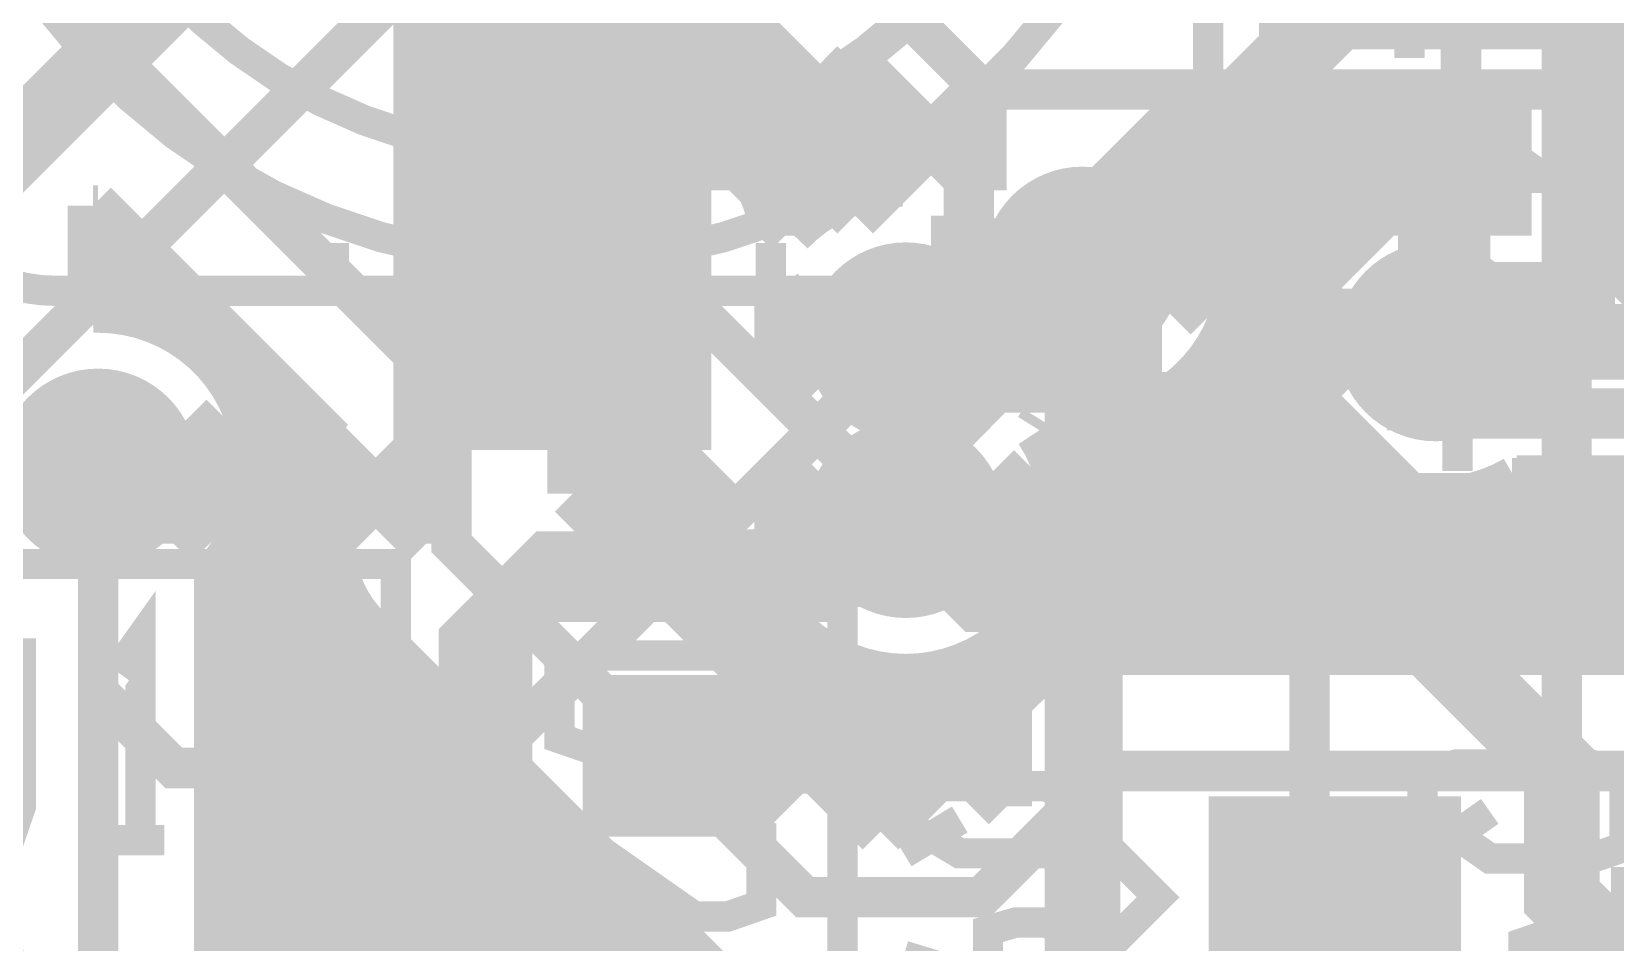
# Model space of a CAD drawing. Extents: x -10 to 131, y -93 to 209.
# Drawn here: x 100.88 to 108.85, y 2.31 to 6.89 of the extents above; entities that cross this region are included whole.
import ezdxf

# ---------------------------------------------------------------- set-up
doc = ezdxf.new("R2010")
doc.units = 0
doc.header["$MEASUREMENT"] = 0
doc.layers.get('0').update_dxf_attribs({"linetype": 'CONTINUOUS'})
for name, color, linetype in [('22-303-0_ASB', 7, 'CONTINUOUS'), ('22-303-0_AST', 7, 'CONTINUOUS'), ('22-303-0_BOT', 2, 'CONTINUOUS'), ('22-303-0_DRD', 6, 'CONTINUOUS'), ('22-303-0_DRL', 1, 'CONTINUOUS'), ('22-303-0_GND', 3, 'CONTINUOUS'), ('22-303-0_IN1', 10, 'CONTINUOUS'), ('22-303-0_SMT', 9, 'CONTINUOUS'), ('22-303-0_SPT', 11, 'CONTINUOUS'), ('22-303-0_SSB', 13, 'CONTINUOUS'), ('22-303-0_SST', 8, 'CONTINUOUS'), ('22-303-0_TOP', 15, 'CONTINUOUS'), ('THRUHOLE_TAP', 2, 'CONTINUOUS')]:
    doc.layers.add(name, color=color, linetype=linetype)

# ---------------------------------------------------------------- blocks, each defined once
blk = doc.blocks.new('ROUND_70')
at = {"const_width": 0.29972}
blk.add_lwpolyline([(-0.14986, 0, 1), (0.14986, 0, 1)], format="xyb", close=True, dxfattribs=at)
blk = doc.blocks.new('ROUND_75')
at = {"const_width": 0.29972}
blk.add_lwpolyline([(-0.14986, 0, 1), (0.14986, 0, 1)], format="xyb", close=True, dxfattribs=at)
blk = doc.blocks.new('ROUND_117')
at = {"const_width": 0.10033}
blk.add_lwpolyline([(-0.050164, 0, 1), (0.050164, 0, 1)], format="xyb", close=True, dxfattribs=at)
blk = doc.blocks.new('ROUND_100')
at = {"const_width": 0.50038}
blk.add_lwpolyline([(-0.25019, 0, 1), (0.25019, 0, 1)], format="xyb", close=True, dxfattribs=at)
blk = doc.blocks.new('ROUND_101')
at = {"const_width": 0.0635}
blk.add_lwpolyline([(-0.03175, 0, 1), (0.03175, 0, 1)], format="xyb", close=True, dxfattribs=at)
blk = doc.blocks.new('RECTANGLE_3')
blk.add_solid([(0.4826, 0.4064), (0.4826, -0.4064), (-0.4826, 0.4064), (-0.4826, -0.4064)])
blk = doc.blocks.new('RECTANGLE_7')
blk.add_solid([(0.8001, 1.6002), (0.8001, -1.6002), (-0.8001, 1.6002), (-0.8001, -1.6002)])
blk = doc.blocks.new('RECTANGLE_17')
blk.add_solid([(0.635, 0.508), (0.635, -0.508), (-0.635, 0.508), (-0.635, -0.508)])
blk = doc.blocks.new('RECTANGLE_53')
blk.add_solid([(0.29972, 0.19939), (0.29972, -0.19939), (-0.29972, 0.19939), (-0.29972, -0.19939)])
blk = doc.blocks.new('ROUND_108')
at = {"const_width": 0.10033}
blk.add_lwpolyline([(-0.050164, 0, 1), (0.050164, 0, 1)], format="xyb", close=True, dxfattribs=at)

msp = doc.modelspace()

# ---------------------------------------------------------------- linework, layer by layer
at = {"layer": '22-303-0_ASB', "const_width": 0.254}
for points in [[(106.44632, 6.24332), (106.44632, 4.97332), (106.2355, 5.18668), (106.02468, 5.60832), (105.81132, 5.18668), (105.6005, 4.97332), (105.6005, 6.24332)], [(107.27182, 6.24332), (107.48518, 6.24332), (107.48518, 6.0325), (107.27182, 6.0325), (107.27182, 6.24332)], [(108.09732, 6.24332), (108.09732, 4.97332), (108.94568, 4.97332)], [(108.73232, 5.60832), (108.09732, 5.60832)]]:
    msp.add_lwpolyline(points, dxfattribs=at)
at = {"layer": '22-303-0_AST', "const_width": 0.1524}
for points in [[(106.80446, 9.98982), (106.80446, 7.79018), (106.80446, 6.39064)], [(108.7755, 5.5245), (108.7755, 8.4455), (107.1372, 8.4455), (107.1372, 5.5245), (108.7755, 5.5245)], [(107.81792, 6.76148), (107.81792, 7.23646), (108.49356, 6.9977), (108.49356, 6.88086), (107.47756, 6.88086)], [(103.505, 5.7404), (103.505, 6.24078)], [(107.47756, 6.04266), (107.47756, 6.27888)], [(107.47756, 6.1595), (108.49356, 6.1595), (108.32592, 6.27888)], [(103.17988, 5.59054), (103.17988, 5.24002), (103.83012, 5.24002), (103.83012, 5.59054), (103.17988, 5.59054), (102.40518, 5.59054), (102.40518, 5.83184)], [(104.60482, 5.59054), (104.60482, 5.83184)], [(101.00564, 5.59054), (102.40518, 5.59054)], [(106.00436, 5.59054), (104.60482, 5.59054), (103.83012, 5.59054)], [(110.871, 0.508), (106.299, 0.508), (106.299, 2.286), (106.553, 2.54), (106.299, 2.794), (106.299, 4.572), (110.871, 4.572), (110.871, 0.508)], [(102.7176, 2.159), (102.7176, 4.2164), (99.949, 4.2164), (99.949, 2.159), (102.7176, 2.159)], [(101.43236, 2.82702), (101.43236, 3.84302), (101.31298, 3.67538)], [(104.9655, 1.0795), (104.9655, 4.0005), (103.3272, 4.0005), (103.3272, 1.0795), (104.9655, 1.0795)], [(100.83038, 3.84302), (100.83038, 2.9972), (100.77196, 2.82702), (100.41636, 2.82702), (100.35794, 2.9972), (100.35794, 3.84302)], [(102.38994, 2.82702), (101.91496, 2.82702), (102.38994, 3.5052), (102.38994, 3.67538), (102.32898, 3.84302), (101.97338, 3.84302), (101.91496, 3.67538)], [(103.71074, 3.28168), (103.54056, 3.3401), (103.54056, 3.6957), (103.71074, 3.75666), (104.38892, 3.75666), (104.55656, 3.6957), (104.55656, 3.3401), (104.38892, 3.28168)], [(108.05414, 3.20802), (107.88396, 3.1496), (107.88396, 2.91338), (108.05414, 2.85242), (108.22178, 2.73558), (108.72978, 2.73558), (108.89996, 2.794), (108.89996, 3.1496), (108.72978, 3.20802), (108.05414, 3.20802)], [(103.54056, 2.44348), (103.54056, 2.91846), (104.21874, 2.44348), (104.38892, 2.44348), (104.55656, 2.5019), (104.55656, 2.8575), (104.38892, 2.91846)], [(108.22178, 2.9718), (107.88396, 2.73558)], [(101.55174, 2.82702), (101.31298, 2.82702)], [(108.39196, 1.9558), (108.39196, 2.3114), (108.56214, 2.36982), (108.72978, 2.36982), (108.89996, 2.3114), (108.89996, 1.9558), (108.72978, 1.89738), (108.56214, 1.89738), (107.88396, 2.1336)]]:
    msp.add_lwpolyline(points, dxfattribs=at)
for points in [[(100.3554, 8.89, 0.4142136), (103.505, 5.7404)], [(100.88626, 8.89, 0.4142136), (103.505, 6.27126)], [(103.505, 6.27126, 0.4142136), (106.12374, 8.89)], [(103.505, 5.7404, 0.4142136), (106.6546, 8.89)], [(103.505, 6.24078, 0.4142136), (106.15422, 8.89)], [(100.20554, 6.39064, 0.4142136), (101.00564, 5.59054)], [(106.00436, 5.59054, 0.4142136), (106.80446, 6.39064)]]:
    msp.add_lwpolyline(points, format="xyb", dxfattribs=at)
at = {"layer": '22-303-0_BOT'}
for points, const_width in [([(76.454, 12.319), (82.042, 12.319), (83.947, 10.414), (85.852, 10.414), (86.233, 10.033), (86.233, 8.509), (88.773, 5.969), (89.408, 5.969), (89.535, 5.842), (96.901, 5.842), (97.663, 6.604), (97.663, 6.985), (98.552, 7.874), (100.203, 7.874), (102.997, 5.08), (102.997, 4.318), (104.775, 2.54), (105.664, 2.54), (106.299, 3.175), (115.062, 3.175), (115.57, 3.683), (115.57, 11.176)], 0.2032), ([(89.281, 8.128), (89.535, 8.128), (93.218, 11.811), (98.044, 11.811), (104.013, 5.842), (104.013, 5.715), (105.283, 4.445)], 0.2032), ([(102.108, 9.652), (102.616, 9.652), (105.664, 6.604), (112.776, 6.604), (113.284, 7.112), (113.284, 9.525), (113.43894, 9.67994), (113.48974, 9.67994)], 0.2032), ([(101.81844, 8.89762), (104.43718, 6.27888)], 0.254), ([(102.47376, 8.93064), (105.22712, 6.17982)], 0.254), ([(101.219, 4.699), (101.219, 0.381), (100.838, 0), (99.06, 0), (98.425, 0.635), (96.139, 0.635), (95.885, 0.381), (87.757, 0.381), (84.836, 3.302), (84.3915, 3.302), (84.328, 3.2385), (84.201, 3.2385), (83.1215, 2.159), (78.613, 2.159), (77.724, 3.048), (76.454, 3.048), (75.946, 2.54), (75.438, 2.54), (75.057, 2.921), (75.057, 6.477), (72.644, 8.89), (69.85, 8.89)], 0.2032), ([(103.8352, 7.5692), (103.8352, 6.88086)], 0.254), ([(104.0638, 7.3406), (104.0638, 6.65226)], 0.254), ([(104.2924, 7.112), (104.2924, 6.42366)], 0.254), ([(104.4956, 6.9088), (103.80726, 6.9088)], 0.254), ([(104.521, 6.8834), (104.521, 6.17728)], 0.254), ([(104.7242, 6.6802), (104.03586, 6.6802)], 0.254), ([(104.7496, 6.6548), (104.7496, 5.94106)], 0.254), ([(104.9528, 6.4516), (104.26446, 6.4516)], 0.254), ([(104.9782, 6.4262), (104.9782, 6.08076)], 0.254), ([(105.1814, 6.223), (104.48798, 6.223)], 0.254), ([(105.2068, 6.1976), (105.2068, 6.13664)], 0.254), ([(105.2322, 6.1722), (105.26513, 6.14161)], 0.254), ([(105.2322, 6.1722), (105.26513, 6.14161)], 0.254), ([(101.1936, 6.0198), (102.3874, 4.826)], 0.254), ([(101.1936, 6.0198), (101.1936, 5.50672)], 0.254), ([(107.95, 5.334), (110.363, 5.334), (110.998, 5.969)], 0.381), ([(101.219, 5.9944), (101.1936, 5.9944)], 0.254), ([(104.81818, 5.9944), (104.60228, 5.9944)], 0.254), ([(104.60482, 5.98424), (104.6988, 5.89026)], 0.254), ([(107.48518, 5.9944), (106.92892, 5.9944)], 0.254), ([(107.48518, 5.9944), (106.92892, 5.9944)], 0.254), ([(107.0356, 5.9944), (107.0356, 3.7846)], 0.254), ([(107.2642, 5.9944), (107.2642, 5.76072)], 0.254), ([(101.3206, 5.8928), (101.3206, 5.4991)], 0.254), ([(101.4476, 5.7658), (101.1936, 5.7658)], 0.254), ([(107.26674, 5.7658), (106.97718, 5.7658)], 0.254), ([(101.5492, 5.6642), (101.5492, 5.4356)], 0.254), ([(101.6762, 5.5372), (101.1936, 5.5372)], 0.254), ([(107.16768, 5.5372), (106.9594, 5.5372)], 0.254), ([(101.219, 5.50672), (101.19361, 5.50632)], 0.254), ([(101.7778, 5.4356), (101.7778, 5.28066)], 0.254), ([(101.9048, 5.3086), (101.74732, 5.3086)], 0.254), ([(107.14228, 5.3086), (106.8705, 5.3086)], 0.254), ([(103.5812, 5.2832), (104.47782, 4.38912)], 0.254), ([(103.6066, 5.2578), (103.6066, 5.08)], 0.254), ([(106.807, 5.21462), (106.807, 3.7846)], 0.254), ([(102.0064, 5.207), (102.0064, 4.87934)], 0.254), ([(102.1334, 5.08), (101.9302, 5.08)], 0.254), ([(103.6066, 5.08), (103.6066, 4.56946)], 0.254), ([(103.7844, 5.08), (103.6066, 5.08)], 0.254), ([(107.18292, 5.08), (106.66984, 5.08)], 0.254), ([(102.235, 4.9784), (102.235, 1.06172)], 0.254), ([(103.8352, 5.0292), (103.8352, 4.34086)], 0.254), ([(106.5784, 5.0165), (106.5784, 3.7846)], 0.254), ([(105.9561, 4.8895), (105.98131, 4.93025)], 0.254), ([(106.1212, 4.90728), (106.1212, 3.75666)], 0.254), ([(106.3498, 4.9276), (106.3498, 3.7846)], 0.254), ([(107.2642, 4.90728), (107.2642, 3.7846)], 0.254), ([(102.362, 4.8514), (102.01148, 4.8514)], 0.254), ([(102.3874, 4.826), (102.3874, 4.318)], 0.254), ([(104.013, 4.8514), (103.6066, 4.8514)], 0.254), ([(107.3023, 4.8514), (105.9815, 4.8514)], 0.254), ([(104.0638, 4.8006), (104.0638, 4.11226)], 0.254), ([(107.4928, 4.66852), (107.4928, 3.7846)], 0.254), ([(102.3874, 4.6228), (102.02164, 4.6228)], 0.254), ([(104.2416, 4.6228), (103.6066, 4.6228)], 0.254), ([(107.56646, 4.6228), (106.0704, 4.6228)], 0.254), ([(114.9604, 4.6228), (108.33354, 4.6228)], 0.254), ([(110.363, 4.6355), (108.3564, 4.6355)], 0.254), ([(108.4072, 4.6355), (108.4072, 3.7846)], 0.254), ([(108.6358, 4.6355), (108.6358, 3.7846)], 0.254), ([(108.8644, 4.6355), (108.8644, 3.7846)], 0.254), ([(102.0064, 4.51866), (102.0064, 1.0287)], 0.254), ([(103.6066, 4.56946), (105.02646, 3.1496)], 0.254), ([(104.2924, 4.572), (104.2924, 3.88366)], 0.254), ([(107.7214, 4.5593), (107.7214, 3.7846)], 0.254), ([(107.95, 4.52628), (107.95, 3.7846)], 0.254), ([(108.1786, 4.5593), (108.1786, 3.7846)], 0.254), ([(102.3874, 4.3942), (101.96576, 4.3942)], 0.254), ([(104.4702, 4.3942), (103.78186, 4.3942)], 0.254), ([(114.9604, 4.3942), (106.08818, 4.3942)], 0.254), ([(101.8286, 4.16814), (101.8286, 0.9525)], 0.254), ([(102.40518, 4.1656), (101.8286, 4.1656)], 0.254), ([(104.52354, 4.1656), (104.01046, 4.1656)], 0.254), ([(104.521, 4.17576), (104.521, 3.65506)], 0.254), ([(114.9604, 4.1656), (106.03992, 4.1656)], 0.254), ([(102.4636, 4.02336), (102.4636, 1.0287)], 0.254), ([(102.51948, 3.937), (101.8286, 3.937)], 0.254), ([(104.65562, 3.937), (104.23906, 3.937)], 0.254), ([(114.9604, 3.937), (105.91038, 3.937)], 0.254), ([(102.5652, 3.8862), (104.33812, 2.11582)], 0.254), ([(105.8926, 3.91414), (105.8926, 3.62966)], 0.254), ([(104.7496, 3.83794), (104.7496, 3.42646)], 0.254), ([(114.808, 3.7846), (106.299, 3.7846)], 0.254), ([(102.743, 3.7084), (101.8286, 3.7084)], 0.254), ([(102.6922, 3.7592), (102.6922, 0.91948)], 0.254), ([(104.95026, 3.7084), (104.46766, 3.7084)], 0.254), ([(106.00436, 3.7084), (105.6132, 3.7084)], 0.254), ([(105.664, 3.73126), (105.664, 3.40106)], 0.254), ([(104.9782, 3.6957), (104.9782, 3.19786)], 0.254), ([(105.2068, 3.63982), (105.2068, 3.1496)], 0.254), ([(105.4354, 3.65252), (105.4354, 3.17246)], 0.254), ([(105.8672, 3.6068), (105.41, 3.1496)], 0.254), ([(102.9716, 3.4798), (101.8286, 3.4798)], 0.254), ([(102.9208, 3.5306), (102.9208, 0.68072)], 0.254), ([(105.7402, 3.4798), (104.69626, 3.4798)], 0.254), ([(103.1494, 3.302), (103.1494, -2.5908)], 0.254), ([(103.2002, 3.2512), (101.8286, 3.2512)], 0.254), ([(105.5116, 3.2512), (104.92486, 3.2512)], 0.254), ([(105.41, 3.1496), (105.02646, 3.1496)], 0.254), ([(103.378, 3.0734), (103.378, -1.9304)], 0.254), ([(103.4288, 3.0226), (101.8286, 3.0226)], 0.254), ([(103.6066, 2.8448), (103.6066, -1.5621)], 0.254), ([(103.6574, 2.794), (101.8286, 2.794)], 0.254), ([(103.8352, 2.6162), (103.8352, -1.33858)], 0.254), ([(103.886, 2.5654), (101.8286, 2.5654)], 0.254), ([(114.73434, 2.5654), (108.83138, 2.5654)], 0.254), ([(114.73434, 2.5654), (108.83138, 2.5654)], 0.254), ([(108.87456, 2.5273), (108.83207, 2.56622)], 0.254), ([(108.87456, 2.5273), (108.83207, 2.56622)], 0.254), ([(108.8644, 2.5654), (108.8644, 2.53746)], 0.254), ([(114.69624, 2.5273), (108.87456, 2.5273)], 0.254), ([(104.0638, 2.3876), (104.0638, -1.19126)], 0.254), ([(104.1146, 2.3368), (101.8286, 2.3368)], 0.254)]:
    msp.add_lwpolyline(points, dxfattribs=dict(at, const_width=const_width))
at = {"layer": '22-303-0_BOT', "const_width": 0.254}
for points in [[(104.60482, 5.98424, 0.138253), (104.4434, 6.2724)], [(104.60482, 5.98424, 0.138253), (104.4434, 6.2724)], [(105.26522, 6.14172, 0.1995589), (104.6979, 5.89112)], [(106.97972, 5.715, 0.088634), (106.92974, 5.9947)], [(107.48518, 5.9944, 0.2440527), (107.14242, 5.334)], [(106.172, 4.90728, 0.4142136), (106.97972, 5.715)], [(102.02672, 4.699, 0.4142136), (101.219, 5.50672)], [(103.6066, 5.08, 0.0932622), (103.56491, 5.30156)], [(103.6066, 5.08, 0.0932622), (103.56491, 5.30156)], [(107.14228, 5.334, 0.4142136), (107.95, 4.52628)], [(105.9815, 4.93014, 0.0595989), (106.172, 4.90735)], [(106.09072, 4.445, 0.1469529), (105.95701, 4.8901)], [(101.8286, 4.16814, 0.1810567), (102.02735, 4.699)], [(107.95, 4.52628, 0.1325025), (108.3562, 4.63585)], [(105.283, 3.63728, 0.4142136), (106.09072, 4.445)], [(104.47782, 4.38912, 0.3940623), (105.283, 3.63728)], [(102.3874, 4.318, 0.1989124), (102.56595, 3.88695)], [(106.299, 3.7846, 0.198913), (105.86795, 3.60605)], [(106.299, 3.7846, 0.198913), (105.86795, 3.60605)]]:
    msp.add_lwpolyline(points, format="xyb", dxfattribs=at)
at = {"layer": '22-303-0_DRD', "const_width": 0.254}
for points in [[(104.394, 6.096), (105.029, 6.731)], [(105.029, 6.731), (105.664, 6.096)], [(104.394, 6.604), (104.394, 6.096)], [(105.029, 5.969), (104.394, 6.604)], [(105.664, 6.604), (105.029, 5.969)], [(105.664, 6.096), (105.664, 6.604)], [(105.537, 5.461), (106.172, 6.096)], [(106.172, 6.096), (106.807, 5.461)], [(105.537, 5.969), (105.537, 5.461)], [(106.172, 5.334), (105.537, 5.969)], [(106.807, 5.969), (106.172, 5.334)], [(106.807, 5.461), (106.807, 5.969)], [(104.648, 5.08), (105.283, 5.715)], [(105.283, 5.715), (105.918, 5.08)], [(107.315, 5.08), (107.95, 5.715)], [(107.95, 5.715), (108.585, 5.08)], [(104.648, 5.588), (104.648, 5.08)], [(105.283, 4.953), (104.648, 5.588)], [(105.918, 5.588), (105.283, 4.953)], [(105.918, 5.08), (105.918, 5.588)], [(107.315, 5.588), (107.315, 5.08)], [(107.95, 4.953), (107.315, 5.588)], [(108.585, 5.588), (107.95, 4.953)], [(108.585, 5.08), (108.585, 5.588)], [(100.584, 4.445), (101.219, 5.08)], [(101.219, 5.08), (101.854, 4.445)], [(101.219, 4.318), (100.584, 4.953)], [(101.854, 4.953), (101.219, 4.318)], [(101.6, 4.318), (102.235, 4.953)], [(101.6, 4.318), (102.235, 4.953)], [(101.854, 4.445), (101.854, 4.953)], [(102.235, 4.953), (102.87, 4.318)], [(102.235, 4.953), (102.87, 4.318)], [(101.6, 4.826), (101.6, 4.318)], [(102.235, 4.191), (101.6, 4.826)], [(101.6, 4.826), (101.6, 4.318)], [(102.235, 4.191), (101.6, 4.826)], [(102.87, 4.826), (102.235, 4.191)], [(102.87, 4.826), (102.235, 4.191)], [(102.87, 4.318), (102.87, 4.826)], [(102.87, 4.318), (102.87, 4.826)], [(104.648, 4.191), (105.283, 4.826)], [(105.283, 4.826), (105.918, 4.191)], [(104.648, 4.699), (104.648, 4.191)], [(105.283, 4.064), (104.648, 4.699)], [(105.918, 4.699), (105.283, 4.064)], [(105.918, 4.191), (105.918, 4.699)], [(104.521, 2.9972), (105.156, 3.6322)], [(104.521, 2.9972), (105.156, 3.6322)], [(104.521, 2.9972), (105.156, 3.6322)], [(105.156, 3.6322), (105.791, 2.9972)], [(105.156, 3.6322), (105.791, 2.9972)], [(105.156, 3.6322), (105.791, 2.9972)], [(104.521, 3.5052), (104.521, 2.9972)], [(105.156, 2.8702), (104.521, 3.5052)], [(104.521, 3.5052), (104.521, 2.9972)], [(105.156, 2.8702), (104.521, 3.5052)], [(104.521, 3.5052), (104.521, 2.9972)], [(105.156, 2.8702), (104.521, 3.5052)], [(105.791, 3.5052), (105.156, 2.8702)], [(105.791, 3.5052), (105.156, 2.8702)], [(105.791, 3.5052), (105.156, 2.8702)], [(105.791, 2.9972), (105.791, 3.5052)], [(105.791, 2.9972), (105.791, 3.5052)], [(105.791, 2.9972), (105.791, 3.5052)]]:
    msp.add_lwpolyline(points, dxfattribs=at)
at = {"layer": '22-303-0_IN1'}
for points, const_width in [([(74.93, -17.78), (74.93, -17.907), (79.883, -22.86), (101.346, -22.86), (105.283, -18.923), (105.283, -13.335), (111.506, -7.112), (111.506, -0.762), (108.585, 2.159), (108.585, 16.891), (107.315, 18.161), (107.315, 27.305), (108.585, 28.575), (108.585, 56.515)], 0.2032), ([(106.807, 54.61), (106.807, 17.907), (108.077, 16.637), (108.077, 6.35), (107.315, 5.588), (107.315, 1.143)], 0.2032), ([(106.172, -1.143), (106.172, 5.715), (107.569, 7.112), (107.569, 16.383), (104.521, 19.431), (104.521, 33.782), (103.505, 34.798), (103.505, 48.895)], 0.381), ([(101.981, -4.191), (101.219, -3.429), (101.219, 1.397), (100.584, 2.032), (100.584, 4.953), (102.743, 7.112), (102.743, 9.906), (101.981, 10.668), (101.981, 12.573), (101.854, 12.7), (101.854, 18.034), (102.235, 18.415), (102.235, 19.431)], 0.2032), ([(106.172, 5.715), (106.172, -1.143)], 0.381), ([(102.235, 0.254), (102.235, 2.286), (105.283, 5.334)], 0.2032)]:
    msp.add_lwpolyline(points, dxfattribs=dict(at, const_width=const_width))
at = {"layer": '22-303-0_SSB', "const_width": 0.254}
for points in [[(106.44632, 6.24332), (106.44632, 4.97332), (106.2355, 5.18668), (106.02468, 5.60832), (105.81132, 5.18668), (105.6005, 4.97332), (105.6005, 6.24332)], [(107.27182, 6.24332), (107.48518, 6.24332), (107.48518, 6.0325), (107.27182, 6.0325), (107.27182, 6.24332)], [(108.09732, 6.24332), (108.09732, 4.97332), (108.94568, 4.97332)], [(108.73232, 5.60832), (108.09732, 5.60832)]]:
    msp.add_lwpolyline(points, dxfattribs=at)
at = {"layer": '22-303-0_SST', "const_width": 0.1524}
for points in [[(106.80446, 9.98982), (106.80446, 7.79018), (106.80446, 6.39064)], [(108.7755, 5.5245), (108.7755, 8.4455), (107.1372, 8.4455), (107.1372, 5.5245), (108.7755, 5.5245)], [(103.505, 5.7404), (103.505, 6.24078)], [(103.17988, 5.59054), (103.17988, 5.24002), (103.83012, 5.24002), (103.83012, 5.59054), (103.17988, 5.59054), (102.40518, 5.59054), (102.40518, 5.83184)], [(104.60482, 5.59054), (104.60482, 5.83184)], [(108.65866, 4.68376), (108.65866, 5.53212), (108.57484, 5.38988)], [(101.00564, 5.59054), (102.40518, 5.59054)], [(106.00436, 5.59054), (104.60482, 5.59054), (103.83012, 5.59054)], [(107.11942, 5.10794), (107.37342, 5.10794), (107.45724, 5.24764), (107.45724, 5.38988), (107.37342, 5.53212), (107.11942, 5.53212), (107.11942, 4.68376)], [(108.14304, 4.9657), (107.80522, 4.9657), (107.97286, 5.53212), (108.05922, 5.53212), (108.05922, 4.68376)], [(107.33024, 5.10794), (107.45724, 4.68376)], [(108.74502, 4.68376), (108.57484, 4.68376)], [(110.871, 0.508), (110.871, 4.572), (106.299, 4.572), (106.299, 2.794), (106.553, 2.54), (106.299, 2.286), (106.299, 0.508), (110.871, 0.508)], [(102.7176, 2.159), (102.7176, 4.2164), (99.949, 4.2164), (99.949, 2.159), (102.7176, 2.159)], [(104.9655, 1.0795), (104.9655, 4.0005), (103.3272, 4.0005), (103.3272, 1.0795), (104.9655, 1.0795)], [(105.41508, 3.0988), (105.27284, 3.05816), (105.27284, 2.88798), (105.41508, 2.8448), (105.55478, 2.76098), (105.97896, 2.76098), (106.1212, 2.80416), (106.1212, 3.05816), (105.97896, 3.0988), (105.41508, 3.0988)], [(105.55478, 2.93116), (105.27284, 2.76098)], [(105.69702, 2.11836), (105.69702, 2.37236), (105.83672, 2.413), (105.97896, 2.413), (106.1212, 2.37236), (106.1212, 2.11836), (105.97896, 2.07518), (105.83672, 2.07518), (105.27284, 2.24536)]]:
    msp.add_lwpolyline(points, dxfattribs=at)
for points in [[(100.3554, 8.89, 0.4142136), (103.505, 5.7404)], [(100.88626, 8.89, 0.4142136), (103.505, 6.27126)], [(103.505, 6.27126, 0.4142136), (106.12374, 8.89)], [(103.505, 5.7404, 0.4142136), (106.6546, 8.89)], [(103.505, 6.24078, 0.4142136), (106.15422, 8.89)], [(100.20554, 6.39064, 0.4142136), (101.00564, 5.59054)], [(106.00436, 5.59054, 0.4142136), (106.80446, 6.39064)]]:
    msp.add_lwpolyline(points, format="xyb", dxfattribs=at)
at = {"layer": '22-303-0_TOP'}
for points, const_width in [([(107.95, 11.79576), (107.9246, 11.79576), (106.82224, 10.68324), (106.82224, 10.668), (105.04424, 8.89), (102.997, 8.89), (101.981, 7.874), (101.981, 7.493), (99.695, 5.207), (99.695, 5.20446), (98.82378, 5.20446)], 0.381), ([(112.522, 2.54), (112.522, 3.302), (110.617, 5.207), (109.474, 5.207), (108.839, 5.842), (108.839, 7.112), (108.2548, 7.6962), (107.95, 7.6962)], 0.381), ([(105.283, 5.334), (105.537, 5.08), (107.315, 5.08), (107.823, 4.572), (110.363, 4.572), (110.871, 4.064), (110.871, 2.032), (111.633, 1.27), (113.411, 1.27), (113.665, 1.524), (113.665, 6.477), (114.173, 6.985), (115.443, 6.985), (116.078, 7.62), (120.269, 7.62)], 0.2032), ([(103.505, 6.39064), (104.98836, 6.39064), (105.029, 6.35)], 0.381), ([(107.95, 6.2738), (106.7308, 6.2738), (106.172, 5.715)], 0.635), ([(107.95, 6.2738), (107.95, 5.334)], 0.381), ([(102.235, 3.19024), (101.6, 3.19024), (101.219, 3.57124), (101.219, 4.699)], 0.2032), ([(102.235, 4.572), (102.235, 3.84048)], 0.381), ([(102.235, 4.572), (102.235, 3.84048)], 0.381), ([(109.728, 1.524), (109.601, 1.524), (108.585, 2.54), (108.585, 3.175), (107.696, 4.064), (105.664, 4.064), (105.283, 4.445), (105.029, 4.191), (103.505, 4.191), (103.124, 3.81), (103.124, 2.921), (102.743, 2.54), (102.235, 2.54)], 0.381), ([(105.283, 4.445), (105.029, 4.191), (103.505, 4.191), (103.124, 3.81), (103.124, 2.921), (102.743, 2.54), (102.235, 2.54)], 0.381), ([(105.156, 3.2512), (104.14, 3.2512), (105.156, 3.2512)], 0.381), ([(104.14, 3.2512), (105.156, 3.2512)], 0.381), ([(100.43414, 2.54), (100.43414, 2.413), (100.94214, 1.905), (103.759, 1.905), (103.759, 1.8288), (104.14, 1.8288)], 0.381), ([(100.584, 0.635), (100.838, 0.889), (102.87, 0.889), (103.251, 0.508), (107.569, 0.508), (107.95, 0.889), (107.95, 2.032), (107.442, 2.54)], 0.2032)]:
    msp.add_lwpolyline(points, dxfattribs=dict(at, const_width=const_width))

# ---------------------------------------------------------------- block references
at = {"layer": '22-303-0_BOT'}
for name, p in [('ROUND_75', (105.029, 6.35)), ('ROUND_70', (106.172, 5.715)), ('ROUND_70', (105.283, 5.334)), ('ROUND_70', (107.95, 5.334)), ('ROUND_70', (101.219, 4.699)), ('ROUND_75', (102.235, 4.572)), ('ROUND_70', (105.283, 4.445)), ('ROUND_75', (105.156, 3.2512))]:
    msp.add_blockref(name, p, dxfattribs=at)
at = {"layer": '22-303-0_DRL'}
for p in [(105.029, 6.35), (106.172, 5.715), (105.283, 5.334), (107.95, 5.334), (101.219, 4.699), (102.235, 4.572), (105.283, 4.445), (105.156, 3.2512)]:
    msp.add_blockref('ROUND_117', p, dxfattribs=at)
at = {"layer": '22-303-0_GND'}
for name, p in [('ROUND_101', (105.029, 6.35)), ('ROUND_100', (106.172, 5.715)), ('ROUND_100', (105.283, 5.334)), ('ROUND_100', (107.95, 5.334)), ('ROUND_100', (101.219, 4.699)), ('ROUND_100', (105.283, 4.445)), ('ROUND_101', (102.235, 4.572)), ('ROUND_101', (105.156, 3.2512))]:
    msp.add_blockref(name, p, dxfattribs=at)
at = {"layer": '22-303-0_IN1'}
for name, p in [('ROUND_75', (105.029, 6.35)), ('ROUND_70', (106.172, 5.715)), ('ROUND_70', (105.283, 5.334)), ('ROUND_70', (107.95, 5.334)), ('ROUND_70', (101.219, 4.699)), ('ROUND_75', (102.235, 4.572)), ('ROUND_70', (105.283, 4.445)), ('ROUND_75', (105.156, 3.2512))]:
    msp.add_blockref(name, p, dxfattribs=at)
at = {"layer": '22-303-0_SMT'}
for name, p in [('RECTANGLE_7', (103.505, 6.39064)), ('RECTANGLE_3', (107.95, 6.2738)), ('RECTANGLE_53', (102.235, 3.84048)), ('RECTANGLE_3', (104.14, 3.2512)), ('RECTANGLE_53', (102.235, 3.19024)), ('RECTANGLE_17', (107.442, 2.54)), ('RECTANGLE_53', (102.235, 2.54))]:
    msp.add_blockref(name, p, dxfattribs=at)
at = {"layer": '22-303-0_SPT'}
for name, p in [('RECTANGLE_7', (103.505, 6.39064)), ('RECTANGLE_3', (107.95, 6.2738)), ('RECTANGLE_53', (102.235, 3.84048)), ('RECTANGLE_3', (104.14, 3.2512)), ('RECTANGLE_53', (102.235, 3.19024)), ('RECTANGLE_17', (107.442, 2.54)), ('RECTANGLE_53', (102.235, 2.54))]:
    msp.add_blockref(name, p, dxfattribs=at)
at = {"layer": '22-303-0_TOP'}
for name, p in [('RECTANGLE_7', (103.505, 6.39064)), ('ROUND_70', (105.029, 6.35)), ('RECTANGLE_3', (107.95, 6.2738)), ('ROUND_70', (106.172, 5.715)), ('ROUND_70', (105.283, 5.334)), ('ROUND_70', (107.95, 5.334)), ('ROUND_70', (101.219, 4.699)), ('ROUND_70', (102.235, 4.572)), ('ROUND_70', (105.283, 4.445)), ('RECTANGLE_53', (102.235, 3.84048)), ('RECTANGLE_3', (104.14, 3.2512)), ('ROUND_70', (105.156, 3.2512)), ('RECTANGLE_53', (102.235, 3.19024)), ('RECTANGLE_17', (107.442, 2.54)), ('RECTANGLE_53', (102.235, 2.54))]:
    msp.add_blockref(name, p, dxfattribs=at)
at = {"layer": 'THRUHOLE_TAP'}
for p in [(105.029, 6.35), (106.172, 5.715), (105.283, 5.334), (107.95, 5.334), (101.219, 4.699), (102.235, 4.572), (105.283, 4.445), (105.156, 3.2512)]:
    msp.add_blockref('ROUND_108', p, dxfattribs=at)

doc.saveas('drawing.dxf')
